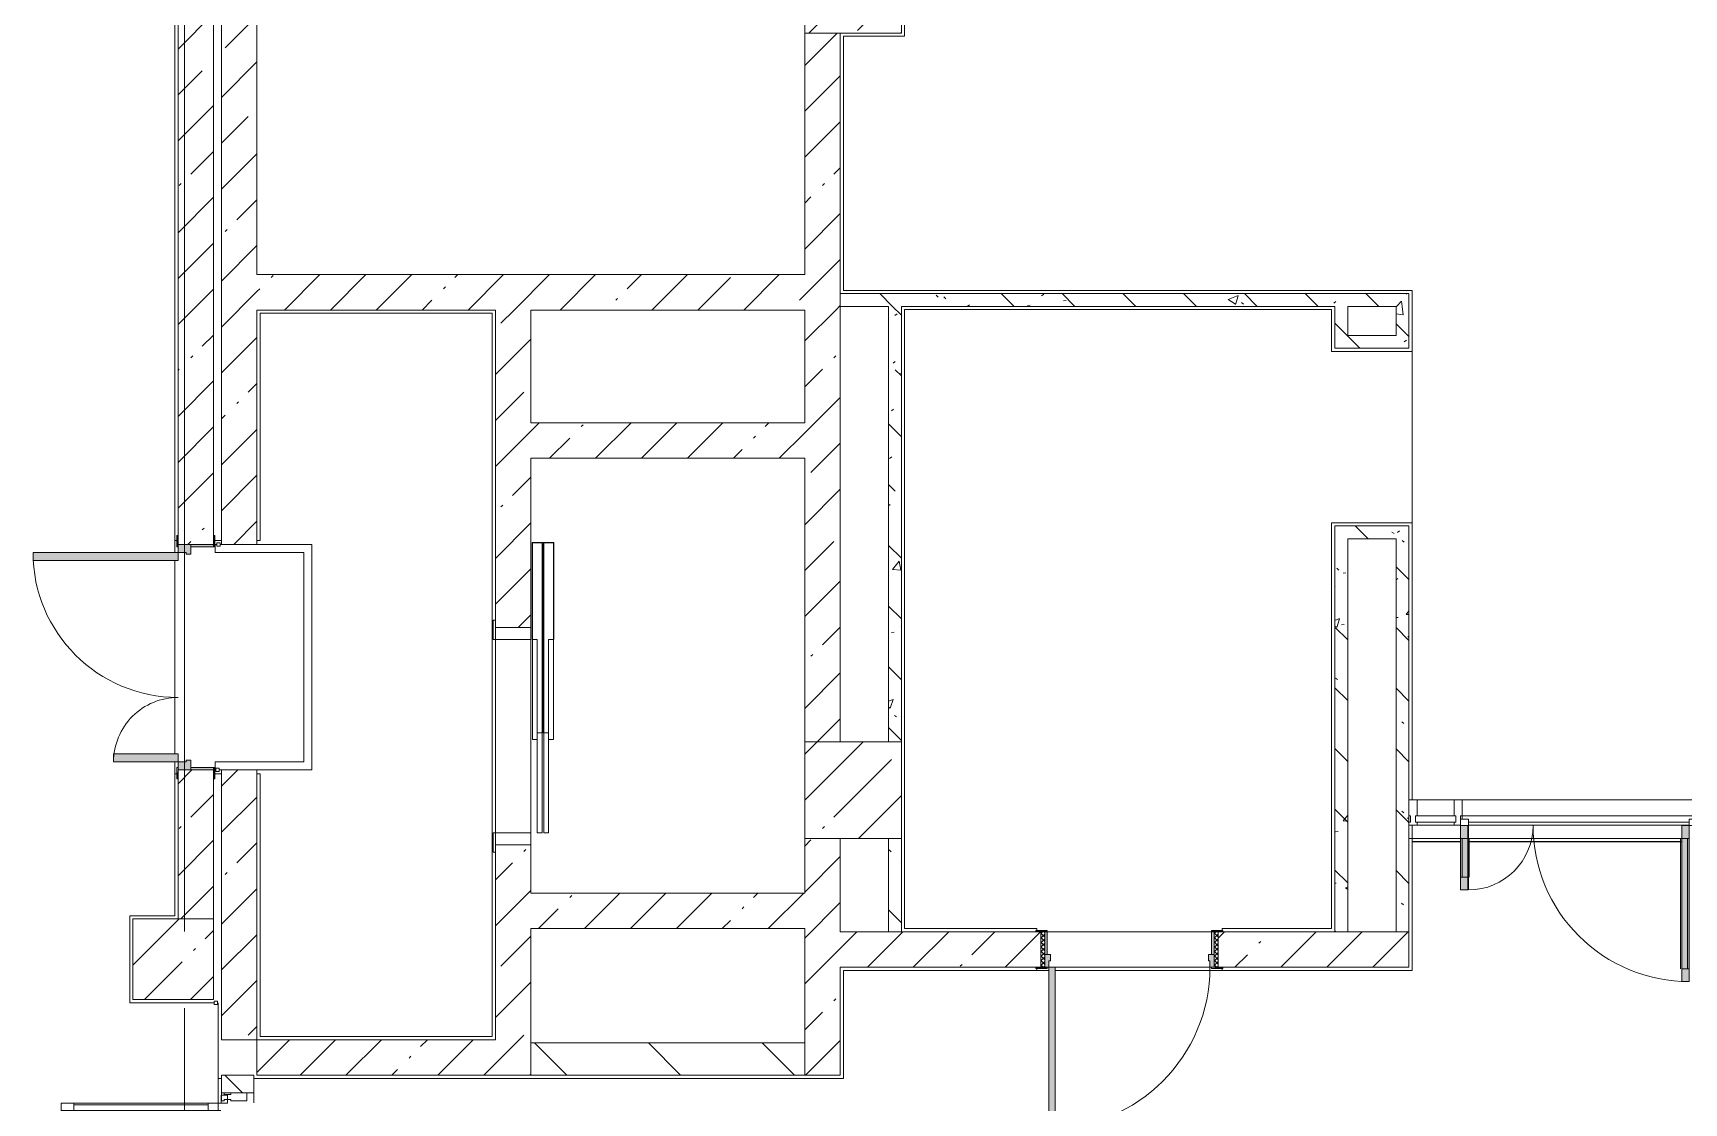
# Model space of a CAD drawing. Header units: millimetres. Extents: x 1322 to 199238, y -8553 to 29000.
# Drawn here: x 109598 to 119845, y 10057 to 16700 of the extents above; entities that cross this region are included whole.
import ezdxf

# ---------------------------------------------------------------- set-up
doc = ezdxf.new("R2010")
doc.units = ezdxf.units.MM
doc.linetypes.add('Осевая', pattern=[3175, 635, -476.25, 1587.5, -476.25])
for name, color, linetype, lineweight, true_color in [('A-DETL-GENF-3', 7, 'Continuous', 5, 0xaaaaaa), ('A-DETL-GENF-4', 7, 'Continuous', 5, 0xe2e2e2), ('A-DOOR-5', 7, 'Continuous', 5, 0xe2e2e2), ('A-DOOR-6', 7, 'Continuous', 5, 0xaaaaaa), ('A-DOOR-FRAM-3', 7, 'Continuous', 5, 0xe2e2e2), ('A-DOOR-FRAM-4', 7, 'Continuous', 5, 0xaaaaaa), ('A-FLOR-2', 7, 'Continuous', 5, 0xaaaaaa), ('I-WALL-5', 7, 'Continuous', 5, 0x787878)]:
    doc.layers.add(name, color=color, linetype=linetype, lineweight=lineweight, true_color=true_color)
for name, color, linetype, lineweight in [('A-GLAZ-CURT-2', 7, 'Continuous', 5), ('A-GLAZ-CWMG-2', 7, 'Continuous', 5), ('A-WALL', 7, 'Continuous', 9), ('A-WALL-4', 7, 'Continuous', 5), ('I-WALL-3', 7, 'Continuous', 5), ('S-COLS-1', 7, 'Continuous', 5), ('S-STRS-MBND-1', 7, 'Continuous', 5), ('Оси', 7, 'Continuous', 9), ('Оси-2', 7, 'Осевая', 9)]:
    doc.layers.add(name, color=color, linetype=linetype, lineweight=lineweight)
pattern_1 = [(45, (72227.77, 0), (-285.123, 285.123), []), (45, (72512.9, 0), (-285.123, 285.123), [504.031, -100.806, 16.764, -84.042])]
pattern_2 = [(135, (72227.77, 0), (-377.171, -377.171), [533.4, -88.9, 17.78, -88.9]), (135, (72227.77, 376.94), (-377.171, -377.171), []), (50, (72227.77, 0), (637.6445, -55.7866), [66.675, -733.425]), (355, (72227.8, 0), (-123.349, 668.699), [53.34, -586.74]), (100.451, (72280.9, -4.65), (514.299, 612.908), [56.665, -623.315]), (46.184, (72227.8, 177.8), (948.776, -147.15), [100.012, -1100.137]), (96.636, (72306.8, 165.5), (830.909, 865.997), [84.998, -934.973]), (351.184, (72227.8, 177.8), (830.918, 865.988), [80.01, -880.11]), (21, (72316.67, 133.35), (530.6506, -357.928), [66.675, -733.425]), (326, (72316.7, 133.35), (216.308, 644.6585), [53.34, -586.74]), (71.451, (72360.9, 103.5), (746.9596, 286.724), [56.665, -623.315]), (37.5, (72227.77, 0), (10.8105, 295.9426), [16.764, -562.864, 16.764, -578.866, -588.962]), (37.5, (72227.77, 0), (10.8105, 295.9426), [-1175.258, 16.764, -572.198]), (7.5, (72227.77, 0), (233.8692, 350.6318), [16.764, -322.834, 16.764, -549.529, -224.472]), (7.5, (72227.77, 0), (233.8692, 350.6318), [-905.891, 16.764, -207.708]), (327.5, (72029.52, 0), (474.5678, -20.0513), [16.764, -205.486, 16.764, -676.656, -920.115]), (327.5, (72029.52, 0), (474.5678, -20.0513), [-915.67, 16.764, -903.351]), (317.5, (71940.62, 0), (518.452, 88.9934), [16.764, -272.161, 16.764, -443.738, -653.415]), (317.5, (71940.62, 0), (518.452, 88.9934), [-749.427, 16.764, -636.651])]
pattern_3 = [(135, (72227.77, 0), (-353.5534, -353.5534), [])]

# ---------------------------------------------------------------- blocks, each defined once
blk = doc.blocks.new('BSC_Колонна _Прямоугольная - 600х600-V153-1_10_3_птичка')
at = {"layer": 'S-COLS-1'}
h = blk.add_hatch(dxfattribs=at)
h.set_pattern_fill('FP_86', color=256, style=0, pattern_type=2)
h.set_pattern_definition([(45, (-42460, -17000), (-285.123, 285.123), []), (45, (-42174.88, -17000), (-285.123, 285.123), [504.031, -100.806, 16.764, -84.042])])
h.paths.add_polyline_path([(-60, -300), (300, -300), (300, 300), (-300, 300), (-300, -300)])
for p, q in [((300, 300), (-300, 300)), ((-300, 300), (-300, -300)), ((300, -300), (300, 300)), ((-300, -300), (300, -300))]:
    blk.add_line(p, q, dxfattribs=at)
blk = doc.blocks.new('110_Дверь_СКБ_1Ст_Внутренняя1 - Д-11 1100x2100h_кладовые _все__ коридор _между помещениями блока столовой__ моечные _все_-32089417-1_10_3_птичка')
at = {"layer": 'A-DOOR-5'}
h = blk.add_hatch(color=256, dxfattribs=at)
h.paths.add_polyline_path([(522.5, 110), (512.5, 110), (512.5, 70), (502.5, 70), (502.5, 30), (537.5, 30), (537.5, 110)])
h.paths.add_polyline_path([(-497.5, 110), (-512.5, 110), (-512.5, 30), (-477.5, 30), (-477.5, 70), (-487.5, 70), (-487.5, 110)])
at = {"layer": 'A-DOOR-6'}
h = blk.add_hatch(dxfattribs=at)
h.set_pattern_fill('FP_103', color=256, style=0, pattern_type=2)
h.set_pattern_definition([(135, (1751.41, 174.685), (-14.14214, -14.14214), []), (225, (1751.41, 174.685), (14.14214, -14.14214), [])])
h.paths.add_polyline_path([(537.5, 110), (537.5, -110), (562.5, -110), (562.5, 110)])
at = {"layer": 'A-DOOR-FRAM-3'}
for points in [[(512.5, 1110), (472.5, 1110), (472.5, 110), (512.5, 110), (512.5, 1030.8)], [(-537.5, 118), (-567.5, 118), (-562.5, 110), (-497.5, 115.3), (-497.5, 118), (-517.5, 118)], [(562.5, 118), (522.5, 118), (522.5, 110), (592.5, 110), (587.5, 118)], [(-512.5, 30), (-512.5, -110), (-497.5, -110), (-497.5, 30)], [(522.5, 30), (522.5, -110), (537.5, -110), (537.5, 30)], [(-567.5, -110), (-562.5, -118), (-497.5, -118), (-497.5, -110), (-562.5, -110)], [(537.5, -110), (522.5, -115.3), (522.5, -118), (592.5, -118), (587.5, -110), (562.5, -110)]]:
    blk.add_hatch(color=256, dxfattribs=at).paths.add_polyline_path(points)
at = {"layer": 'A-DOOR-FRAM-4'}
h = blk.add_hatch(dxfattribs=at)
h.set_pattern_fill('FP_104', color=256, style=0, pattern_type=2)
h.set_pattern_definition([(45, (-371.384, 174.685), (-14.1421, 14.1421), []), (135, (-371.384, 174.685), (-14.1421, -14.1421), [])])
h.paths.add_polyline_path([(-512.5, 110), (-537.5, 110), (-537.5, -110), (-512.5, -110), (-512.5, 16)])
at = {"layer": 'A-DOOR-6'}
for p, q in [((512.5, 1110), (472.5, 1110)), ((472.5, 1110), (472.5, 110)), ((512.5, 110), (512.5, 1110)), ((472.5, 110), (512.5, 110))]:
    blk.add_line(p, q, dxfattribs=at)
blk.add_arc((512.5, 110), 1000, 90, 180, dxfattribs=at)
at = {"layer": 'A-DOOR-FRAM-4'}
for p, q in [((-497.5, 118), (-567.5, 118)), ((-567.5, 118), (-567.5, 110)), ((-567.5, 110), (-497.5, 110)), ((-512.5, 110), (-537.5, 110)), ((-537.5, 110), (-537.5, -110)), ((-487.5, 110), (-512.5, 110)), ((-512.5, 110), (-512.5, 30)), ((-512.5, -110), (-512.5, 110)), ((-497.5, 110), (-512.5, 110)), ((-512.5, 110), (-512.5, 109)), ((-512.5, 109), (-497.5, 109)), ((-497.5, 110), (-497.5, 118)), ((-497.5, 109), (-497.5, 110)), ((-487.5, 70), (-487.5, 110)), ((512.5, 110), (512.5, 70)), ((537.5, 110), (512.5, 110)), ((592.5, 118), (522.5, 118)), ((522.5, 118), (522.5, 110)), ((537.5, 110), (522.5, 110)), ((522.5, 110), (522.5, 109)), ((522.5, 110), (592.5, 110)), ((522.5, 109), (537.5, 109)), ((537.5, 30), (537.5, 110)), ((562.5, 110), (537.5, 110)), ((537.5, 110), (537.5, -110)), ((537.5, 109), (537.5, 110)), ((562.5, -110), (562.5, 110)), ((592.5, 110), (592.5, 118)), ((-512.5, 30), (-477.5, 30)), ((-497.5, 30), (-512.5, 30)), ((-512.5, 30), (-512.5, -110)), ((-497.5, -110), (-497.5, 30)), ((-477.5, 70), (-487.5, 70)), ((-477.5, 30), (-477.5, 70)), ((512.5, 70), (502.5, 70)), ((502.5, 70), (502.5, 30)), ((502.5, 30), (537.5, 30)), ((537.5, 30), (522.5, 30)), ((522.5, 30), (522.5, -110)), ((537.5, -110), (537.5, 30)), ((-497.5, -110), (-567.5, -110)), ((-567.5, -110), (-567.5, -118)), ((-567.5, -118), (-497.5, -118)), ((-537.5, -110), (-512.5, -110)), ((-512.5, -110), (-497.5, -110)), ((-497.5, -118), (-497.5, -110)), ((522.5, -110), (537.5, -110)), ((592.5, -110), (522.5, -110)), ((522.5, -110), (522.5, -118)), ((522.5, -118), (592.5, -118)), ((537.5, -110), (562.5, -110)), ((592.5, -118), (592.5, -110))]:
    blk.add_line(p, q, dxfattribs=at)
blk = doc.blocks.new('Дверь_Витражная_остекление_ - ДВН_ДАО_Главный вход_1800 в свету 5-32258809-1_10_3_птичка')
at = {"layer": 'A-DETL-GENF-3'}
for p, q in [((-993, -1013), (-993, -21)), ((-993, -21), (-993, -1013)), ((-993, -100), (-948, -100)), ((-983, -933), (-983, -100)), ((-948, -1013), (-948, -21)), ((-948, -1013), (-948, -21)), ((-939, -933), (-939, -100)), ((989, -933), (989, -100)), ((998, -1013), (998, -20)), ((998, -20), (998, -1013)), ((1043, -100), (998, -100)), ((1033, -933), (1033, -100)), ((1043, -1013), (1043, -20)), ((1043, -1013), (1043, -20)), ((-993, -933), (-948, -933)), ((-993, -1013), (-948, -1013)), ((-993, -1013), (-948, -1013)), ((1043, -933), (998, -933)), ((1043, -1013), (998, -1013)), ((998, -1013), (1043, -1013))]:
    blk.add_line(p, q, dxfattribs=at)
at = {"layer": 'A-DOOR-6'}
for p, q in [((-1043, 20), (-993, 20)), ((-1043, -20), (-1043, 20)), ((-993, 20), (-993, -20)), ((993, 20), (1043, 20)), ((993, -20), (993, 20)), ((1043, 20), (1043, -20)), ((-993, -20), (-1043, -20)), ((-993, -1013), (-993, -21)), ((1043, -20), (993, -20)), ((993, -1013), (993, -21))]:
    blk.add_line(p, q, dxfattribs=at)
for centre, start, end in [((-993, -20), 270, 0), ((993, -20), 180, 270)]:
    blk.add_arc(centre, 993, start, end, dxfattribs=at)
blk = doc.blocks.new('110_Дверь_СКБ_2Ст - Д-2 1450x2100h_Лестничная клетка EIS60-31891763-1_10_3_птичка')
at = {"layer": 'A-DOOR-5'}
for points in [[(612.5, 1010), (612.5, 110), (662.5, 110), (662.5, 1010)], [(-637.5, 110), (-587.5, 110), (-587.5, 510), (-637.5, 510), (-637.5, 130)], [(697.5, -110), (712.5, -110), (712.5, 30), (697.5, 30)]]:
    blk.add_hatch(color=256, dxfattribs=at).paths.add_polyline_path(points)
h = blk.add_hatch(color=256, dxfattribs=at)
h.paths.add_polyline_path([(-687.5, 110), (-687.5, 30), (-627.5, 30), (-627.5, 60), (-637.5, 60), (-637.5, 110), (-657.8, 110)])
h.paths.add_polyline_path([(652.5, 30), (712.5, 30), (712.5, 110), (662.5, 110), (662.5, 60), (652.5, 60), (652.5, 50)])
at = {"layer": 'A-DOOR-FRAM-3'}
for points in [[(-742.5, 118), (-742.5, 110), (-672.5, 115.4), (-672.5, 118), (-712.5, 118)], [(697.5, 110), (767.5, 110), (767.5, 118), (697.5, 118)], [(-687.5, -110), (-672.5, -110), (-672.5, 30), (-687.5, 30)], [(-742.5, -118), (-672.5, -118), (-672.5, -110), (-742.5, -110)], [(697.5, -110), (697.5, -118), (767.5, -118), (767.5, -110), (712.5, -110)]]:
    blk.add_hatch(color=256, dxfattribs=at).paths.add_polyline_path(points)
at = {"layer": 'A-DOOR-6'}
for p, q in [((662.5, 1010), (612.5, 1010)), ((612.5, 1010), (612.5, 110)), ((662.5, 110), (662.5, 1010)), ((-637.5, 510), (-637.5, 110)), ((-587.5, 510), (-637.5, 510)), ((-587.5, 110), (-587.5, 510)), ((-637.5, 110), (-587.5, 110)), ((612.5, 110), (662.5, 110))]:
    blk.add_line(p, q, dxfattribs=at)
for centre, radius, start, end in [((662.5, 110), 900, 90, 180), ((-637.5, 110), 400, 360, 90)]:
    blk.add_arc(centre, radius, start, end, dxfattribs=at)
at = {"layer": 'A-DOOR-FRAM-4'}
for p, q in [((-672.5, 118), (-742.5, 118)), ((-742.5, 118), (-742.5, 110)), ((-742.5, 110), (-672.5, 110)), ((-637.5, 110), (-687.5, 110)), ((-687.5, 110), (-687.5, 30)), ((-672.5, 110), (-672.5, 118)), ((-637.5, 60), (-637.5, 110)), ((662.5, 110), (662.5, 60)), ((712.5, 110), (662.5, 110)), ((767.5, 118), (697.5, 118)), ((697.5, 118), (697.5, 110)), ((697.5, 110), (767.5, 110)), ((712.5, 30), (712.5, 110)), ((767.5, 110), (767.5, 118)), ((-687.5, 30), (-627.5, 30)), ((-672.5, 30), (-687.5, 30)), ((-687.5, 30), (-687.5, -110)), ((-672.5, -110), (-672.5, 30)), ((-627.5, 60), (-637.5, 60)), ((-627.5, 30), (-627.5, 60)), ((662.5, 60), (652.5, 60)), ((652.5, 60), (652.5, 30)), ((652.5, 30), (712.5, 30)), ((712.5, 30), (697.5, 30)), ((697.5, 30), (697.5, -110)), ((712.5, -110), (712.5, 30)), ((-672.5, -110), (-742.5, -110)), ((-742.5, -110), (-742.5, -118)), ((-742.5, -118), (-672.5, -118)), ((-687.5, -110), (-672.5, -110)), ((-672.5, -118), (-672.5, -110)), ((697.5, -110), (712.5, -110)), ((767.5, -110), (697.5, -110)), ((697.5, -110), (697.5, -118)), ((697.5, -118), (767.5, -118)), ((767.5, -118), (767.5, -110))]:
    blk.add_line(p, q, dxfattribs=at)
blk = doc.blocks.new('BSC_Колонна _Прямоугольная - 500х500-V254-1_10_3_птичка')
at = {"layer": 'S-COLS-1'}
h = blk.add_hatch(dxfattribs=at)
h.set_pattern_fill('FP_167', color=256, style=0, pattern_type=2)
h.set_pattern_definition([(45, (-38240, -10950), (-285.123, 285.123), []), (45, (-37954.88, -10950), (-285.123, 285.123), [504.031, -100.806, 16.764, -84.042])])
h.paths.add_polyline_path([(250, -250), (250, 250), (-250, 250), (-250, -250)])
for p, q in [((250, 250), (-250, 250)), ((-250, 250), (-250, -250)), ((250, -250), (250, 250)), ((-250, -250), (250, -250))]:
    blk.add_line(p, q, dxfattribs=at)
blk = doc.blocks.new('DOR_Дверь лифта - 1350х2050h-V260-1_10_3_птичка')
at = {"layer": 'A-DOOR-6'}
for p, q in [((-600, 125), (-720, 125)), ((-720, 125), (-720, 110)), ((-720, 110), (-600, 110)), ((-675, 110), (-675, -110)), ((-600, 110), (-675, 110)), ((-600, 110), (-600, 125)), ((600, 110), (-600, 110)), ((-600, 110), (-600, -110)), ((720, 125), (600, 125)), ((600, 125), (600, 110)), ((600, -110), (600, 110)), ((675, 110), (600, 110)), ((600, 110), (720, 110)), ((675, -110), (675, 110)), ((720, 110), (720, 125)), ((-675, -110), (-600, -110)), ((-600, -110), (600, -110)), ((-600, -150), (-600, -180)), ((20, -150), (-600, -150)), ((-600, -180), (20, -180)), ((-600, -190), (-600, -220)), ((20, -190), (-600, -190)), ((-20, -120), (-20, -150)), ((600, -120), (-20, -120)), ((-20, -150), (600, -150)), ((20, -180), (20, -150)), ((20, -220), (20, -190)), ((600, -110), (675, -110)), ((600, -150), (600, -120)), ((-600, -220), (20, -220)), ((-20, -220), (-20, -250)), ((600, -220), (-20, -220)), ((-20, -250), (600, -250)), ((600, -250), (600, -220))]:
    blk.add_line(p, q, dxfattribs=at)
at = {"layer": 'A-DOOR-FRAM-4'}
for p, q in [((1200, -180), (20, -180)), ((20, -180), (20, -183)), ((20, -183), (1203, -183)), ((1203, -187), (20, -187)), ((20, -187), (20, -190)), ((20, -190), (1200, -190)), ((600, -117), (600, -120)), ((1203, -117), (600, -117)), ((600, -120), (1200, -120)), ((1200, -120), (1200, -180)), ((1200, -190), (1200, -250)), ((1203, -183), (1203, -117)), ((1203, -253), (1203, -187)), ((600, -250), (600, -253)), ((1200, -250), (600, -250)), ((600, -253), (1203, -253))]:
    blk.add_line(p, q, dxfattribs=at)
blk = doc.blocks.new('Прямоугольный импост - Импост структурный с накладкой - 160мм Темный-32469899-1_10_3_птичка')
at = {"layer": 'A-GLAZ-CWMG-2'}
for p, q in [((0, 17), (-50, 17)), ((-50, 17), (-50, 0)), ((-50, 0), (-40, 0)), ((-40, 0), (-40, -40)), ((-10, -40), (-10, 0)), ((-10, 0), (0, 0)), ((0, 0), (0, 17)), ((-40, -40), (-50, -40)), ((-50, -40), (-50, -140)), ((0, -40), (-10, -40)), ((0, -140), (0, -40)), ((-50, -140), (0, -140))]:
    blk.add_line(p, q, dxfattribs=at)
blk = doc.blocks.new('Прямоугольный импост - Импост структурный с накладкой - 160мм Темный-32467808-1_10_3_птичка')
at = {"layer": 'A-GLAZ-CWMG-2'}
for p, q in [((-50, 40), (-50, 140)), ((-50, 140), (0, 140)), ((0, 140), (0, 40)), ((-40, 40), (-50, 40)), ((-50, -17), (-50, 0)), ((-50, 0), (-40, 0)), ((-40, 0), (-40, 40)), ((-10, 40), (-10, 0)), ((0, 40), (-10, 40)), ((-10, 0), (0, 0)), ((0, 0), (0, -17)), ((0, -17), (-50, -17))]:
    blk.add_line(p, q, dxfattribs=at)
blk = doc.blocks.new('Системная панель - Стекло - 40мм-32785804-1_10_3_птичка')
at = {"layer": 'A-GLAZ-CURT-2'}
for p, q in [((125, 0), (-125, 0)), ((-125, 0), (-125, -40)), ((125, -40), (125, 0)), ((-125, -40), (125, -40))]:
    blk.add_line(p, q, dxfattribs=at)
blk = doc.blocks.new('Дверь_Витражная_остекление_ - В-9-32786634-1_10_3_птичка')
at = {"layer": 'A-DETL-GENF-4'}
for points in [[(-639.5, 989), (-684.5, 989), (-684.5, 20), (-639.5, 20), (-639.5, 920)], [(734.5, 420), (689.5, 420), (692.2, 20), (734.5, 20), (734.5, 231.1)]]:
    blk.add_hatch(color=256, dxfattribs=at).paths.add_polyline_path(points)
at = {"layer": 'A-DETL-GENF-3'}
for p, q in [((-684.5, 989), (-639.5, 989)), ((-684.5, 989), (-684.5, 20)), ((-639.5, 989), (-684.5, 989)), ((-684.5, 989), (-684.5, 20)), ((-639.5, 989), (-639.5, 20)), ((-639.5, 20), (-639.5, 989)), ((-684.5, 909), (-639.5, 909)), ((-674.5, 909), (-674.5, 100)), ((-630.5, 909), (-630.5, 100)), ((734.5, 420), (689.5, 420)), ((689.5, 420), (689.5, 20)), ((734.5, 420), (689.5, 420)), ((689.5, 420), (689.5, 20)), ((734.5, 420), (734.5, 20)), ((734.5, 20), (734.5, 420)), ((680.5, 340), (680.5, 100)), ((734.5, 340), (689.5, 340)), ((724.5, 340), (724.5, 100)), ((-684.5, 100), (-639.5, 100)), ((-639.5, 20), (-684.5, 20)), ((-684.5, 20), (-639.5, 20)), ((734.5, 100), (689.5, 100))]:
    blk.add_line(p, q, dxfattribs=at)
at = {"layer": 'A-DOOR-6'}
for p, q in [((-684.5, 989), (-684.5, 20)), ((684.5, 420), (684.5, 20)), ((-684.5, 20), (-734.5, 20)), ((-734.5, 20), (-734.5, -20)), ((-684.5, -20), (-684.5, 20)), ((734.5, 20), (684.5, 20)), ((684.5, 20), (684.5, -20)), ((734.5, -20), (734.5, 20)), ((-734.5, -20), (-684.5, -20)), ((684.5, -20), (734.5, -20))]:
    blk.add_line(p, q, dxfattribs=at)
for centre, radius, start, end in [((-684.5, 20), 969, 360, 90), ((684.5, 20), 400, 90, 180)]:
    blk.add_arc(centre, radius, start, end, dxfattribs=at)
blk = doc.blocks.new('Прямоугольный импост - Импост структурный с накладкой - 160мм Темный-32786259-1_10_3_птичка')
at = {"layer": 'A-GLAZ-CWMG-2'}
for p, q in [((46240, 11940), (47689, 11940)), ((46240, 11820), (46240, 11840)), ((46240, 11840), (47689, 11840)), ((46280, 11800), (47649, 11800)), ((47689, 11840), (47689, 11820)), ((46280, 11783), (47649, 11783))]:
    blk.add_line(p, q, dxfattribs=at)
blk = doc.blocks.new('Прямоугольный импост - Импост структурный с накладкой - 160мм Темный-32785802-1_10_3_птичка')
at = {"layer": 'A-GLAZ-CWMG-2'}
for p, q in [((45960, 11940), (46190, 11940)), ((45960, 11783), (46190, 11783))]:
    blk.add_line(p, q, dxfattribs=at)
blk = doc.blocks.new('Прямоугольный импост - Импост структурный с накладкой - 160мм Темный-V277-1_10_3_птичка')
at = {"layer": 'A-GLAZ-CWMG-2'}
for p, q in [((-25, 40), (-25, 140)), ((-25, 140), (25, 140)), ((25, 140), (25, 40)), ((-15, 40), (-25, 40)), ((-15, 20), (-15, 40)), ((15, 40), (15, 0)), ((25, 40), (15, 40)), ((15, 0), (25, 0)), ((25, 0), (25, -17)), ((25, -17), (-15, -17))]:
    blk.add_line(p, q, dxfattribs=at)

msp = doc.modelspace()

# ---------------------------------------------------------------- hatches: boundary and pattern name
at = {"layer": 'I-WALL-3'}
h = msp.add_hatch(dxfattribs=at)
h.set_pattern_fill('FP_36', color=256, style=0, pattern_type=2)
h.set_pattern_definition(pattern_1)
h.paths.add_polyline_path([(110717.8, 15200), (110717.8, 21575.3), (110497.8, 21575.3), (110497.8, 15200)])
h.paths.add_polyline_path([(110497.8, 22975.3), (110717.8, 22975.3), (110717.8, 23400), (110497.8, 23400), (110497.8, 23004)])
h = msp.add_hatch(dxfattribs=at)
h.set_pattern_fill('FP_36', color=256, style=0, pattern_type=2)
h.set_pattern_definition(pattern_1)
h.paths.add_polyline_path([(110987.8, 10450), (110985.7, 12125), (110767.8, 12125), (110767.8, 10450)])
h.paths.add_polyline_path([(110767.8, 13525), (110987.8, 13525), (110987.8, 21575.3), (110767.8, 21575.3), (110767.8, 15593.2)])
h.paths.add_polyline_path([(110987.8, 22975.3), (110987.8, 23420.3), (110767.8, 23420.3), (110767.8, 22975.3), (110937.8, 22975.3)])
h = msp.add_hatch(dxfattribs=at)
h.set_pattern_fill('FP_36', color=256, style=0, pattern_type=2)
h.set_pattern_definition(pattern_1)
h.paths.add_polyline_path([(114387.8, 15200), (114607.8, 15200), (114607.8, 16700), (114387.8, 16700), (114387.8, 15593.2)])
h = msp.add_hatch(dxfattribs=at)
h.set_pattern_fill('FP_36', color=256, style=0, pattern_type=2)
h.set_pattern_definition(pattern_1)
h.paths.add_polyline_path([(110663.9, 11200), (110717.8, 11200), (110717.8, 12125), (110497.8, 12125), (110497.8, 11200)])
h.paths.add_polyline_path([(110717.8, 13525), (110717.8, 15200), (110497.8, 15200), (110497.8, 13525), (110577.8, 13525)])
h = msp.add_hatch(dxfattribs=at)
h.set_pattern_fill('FP_36', color=256, style=0, pattern_type=2)
h.set_pattern_definition(pattern_1)
h.paths.add_polyline_path([(110987.8, 14980), (114607.8, 14980), (114607.8, 15200), (110987.8, 15200)])
h = msp.add_hatch(dxfattribs=at)
h.set_pattern_fill('FP_36', color=256, style=0, pattern_type=2)
h.set_pattern_definition(pattern_1)
h.paths.add_polyline_path([(112687.8, 14280), (112687.8, 14980), (112467.8, 14979.6), (112467.8, 14280)])
h = msp.add_hatch(dxfattribs=at)
h.set_pattern_fill('FP_36', color=256, style=0, pattern_type=2)
h.set_pattern_definition(pattern_1)
h.paths.add_polyline_path([(114387.8, 12300), (114607.8, 12300), (114607.8, 14980), (114387.8, 14980), (114387.8, 13293.6)])
h = msp.add_hatch(dxfattribs=at)
h.set_pattern_fill('FP_36', color=256, style=0, pattern_type=2)
h.set_pattern_definition(pattern_1)
h.paths.add_polyline_path([(112467.8, 10230), (112687.8, 10230), (112687.8, 11660), (112467.8, 11660), (112467.8, 10430)])
h.paths.add_polyline_path([(112467.8, 13010), (112687.8, 13010), (112687.8, 14280), (112467.8, 14280), (112467.8, 13293.6)])
h = msp.add_hatch(dxfattribs=at)
h.set_pattern_fill('FP_36', color=256, style=0, pattern_type=2)
h.set_pattern_definition(pattern_1)
h.paths.add_polyline_path([(113850.4, 14060), (114387.8, 14060), (114387.8, 14280), (112687.8, 14280), (112687.8, 14060), (113139.3, 14060)])
h = msp.add_hatch(dxfattribs=at)
h.set_pattern_fill('FP_36', color=256, style=0, pattern_type=2)
h.set_pattern_definition(pattern_1)
h.paths.add_polyline_path([(114387.8, 10230), (114607.8, 10230), (114607.8, 11700), (114387.8, 11700), (114387.8, 10430)])
h = msp.add_hatch(dxfattribs=at)
h.set_pattern_fill('FP_36', color=256, style=0, pattern_type=2)
h.set_pattern_definition(pattern_1)
h.paths.add_polyline_path([(114387.8, 11140), (114387.8, 11360), (112687.8, 11360), (112687.8, 11140), (113850.4, 11140)])
h = msp.add_hatch(dxfattribs=at)
h.set_pattern_fill('FP_36', color=256, style=0, pattern_type=2)
h.set_pattern_definition(pattern_1)
h.paths.add_polyline_path([(114607.8, 10900), (115852.8, 10900), (115852.8, 11120), (114607.8, 11120), (114607.8, 10994)])
h.paths.add_polyline_path([(117570.2, 10900), (118137.8, 10900), (118137.8, 11120), (116952.8, 11120), (116952.8, 10900), (116982.8, 10900)])
h = msp.add_hatch(dxfattribs=at)
h.set_pattern_fill('FP_36', color=256, style=0, pattern_type=2)
h.set_pattern_definition(pattern_1)
h.paths.add_polyline_path([(110987.8, 10230), (112467.8, 10230), (112467.8, 10450), (110987.8, 10450)])
h = msp.add_hatch(dxfattribs=at)
h.set_pattern_fill('FP_66', color=256, style=0, pattern_type=2)
h.set_pattern_definition(pattern_3)
h.paths.add_polyline_path([(114387.8, 10230), (114387.8, 10430), (112687.8, 10430), (112687.8, 10230), (113850.4, 10230)])
h = msp.add_hatch(dxfattribs=at)
h.set_pattern_fill('FP_66', color=256, style=0, pattern_type=2)
h.set_pattern_definition(pattern_3)
h.paths.add_polyline_path([(110967.8, 7900), (110967.8, 7990), (110767.8, 7990), (110767.8, 7900)])
h.paths.add_polyline_path([(110767.8, 10120), (110967.8, 10120), (110967.8, 10230), (110767.8, 10230), (110767.8, 10210)])
at = {"layer": 'I-WALL-5'}
h = msp.add_hatch(dxfattribs=at)
h.set_pattern_fill('FP_65', color=256, style=0, pattern_type=2)
h.set_pattern_definition(pattern_2)
h.paths.add_polyline_path([(117677.8, 15002.5), (118137.8, 15002.5), (118132.3, 15082.5), (114607.8, 15082.5), (114607.8, 15002.5), (117657.8, 15002.5)])
h = msp.add_hatch(dxfattribs=at)
h.set_pattern_fill('FP_65', color=256, style=0, pattern_type=2)
h.set_pattern_definition(pattern_2)
h.paths.add_polyline_path([(114987.8, 11120), (114987.8, 11700), (114907.8, 11700), (114907.8, 11120)])
h.paths.add_polyline_path([(114987.8, 12300), (114987.8, 15002.5), (114907.8, 15002.5), (114907.8, 12300)])
h = msp.add_hatch(dxfattribs=at)
h.set_pattern_fill('FP_65', color=256, style=0, pattern_type=2)
h.set_pattern_definition(pattern_2)
h.paths.add_polyline_path([(117741.7, 14742.5), (117757.8, 14742.5), (117757.8, 15002.5), (117677.8, 15002.5), (117677.8, 14742.5), (117722.3, 14742.5)])
h = msp.add_hatch(dxfattribs=at)
h.set_pattern_fill('FP_65', color=256, style=0, pattern_type=2)
h.set_pattern_definition(pattern_2)
h.paths.add_polyline_path([(118137.8, 14822.5), (118137.8, 15002.5), (118057.8, 15002.5), (118057.8, 14822.5)])
h = msp.add_hatch(dxfattribs=at)
h.set_pattern_fill('FP_65', color=256, style=0, pattern_type=2)
h.set_pattern_definition(pattern_2)
h.paths.add_polyline_path([(118137.8, 14742.5), (118137.8, 14822.5), (117757.8, 14818.9), (117757.9, 14742.5)])
h = msp.add_hatch(dxfattribs=at)
h.set_pattern_fill('FP_65', color=256, style=0, pattern_type=2)
h.set_pattern_definition(pattern_2)
h.paths.add_polyline_path([(117677.8, 13560), (118057.8, 13560), (118057.8, 13640), (117677.8, 13640)])
h = msp.add_hatch(dxfattribs=at)
h.set_pattern_fill('FP_65', color=256, style=0, pattern_type=2)
h.set_pattern_definition(pattern_2)
h.paths.add_polyline_path([(118137.8, 11120), (118137.8, 13640), (118057.8, 13640), (118057.8, 11120)])
h = msp.add_hatch(dxfattribs=at)
h.set_pattern_fill('FP_65', color=256, style=0, pattern_type=2)
h.set_pattern_definition(pattern_2)
h.paths.add_polyline_path([(117757.8, 11120), (117757.8, 13560), (117677.8, 13560), (117677.8, 11120)])
at = {"layer": 'S-COLS-1'}
h = msp.add_hatch(dxfattribs=at)
h.set_pattern_fill('FP_36', color=256, style=0, pattern_type=2)
h.set_pattern_definition(pattern_1)
h.paths.add_polyline_path([(114987.8, 11700), (114987.8, 12300), (114387.8, 12300), (114387.8, 11700), (114907.8, 11700)])

# ---------------------------------------------------------------- linework, layer by layer
at = {"layer": 'A-FLOR-2'}
for p, q in [((110477.8, 13475), (110477.8, 21550.3)), ((115007.8, 17900), (115007.8, 16680)), ((115007.8, 16680), (114627.8, 16680)), ((114627.8, 16680), (114627.8, 15102.5)), ((114627.8, 15102.5), (118157.8, 15102.5)), ((118157.8, 15102.5), (118157.8, 11940)), ((115007.8, 14982.5), (115007.8, 11140)), ((117657.8, 14982.5), (115007.8, 14982.5)), ((117657.8, 14723.6), (117657.8, 14982.5)), ((112447.8, 14960), (111007.8, 14960)), ((111007.8, 14960), (111007.8, 13550)), ((112447.8, 10470), (112447.8, 14960)), ((118157.8, 14723.6), (117657.8, 14723.6)), ((117657.8, 11140), (117657.8, 13660)), ((117657.8, 13660), (118157.8, 13660)), ((110489.8, 13550), (110477.8, 13550)), ((110767.8, 13550), (110725.8, 13550)), ((111007.8, 13550), (110987.8, 13550)), ((110477.8, 13425), (110477.8, 12225)), ((110738.3, 13525), (110727.8, 13525)), ((110727.8, 13525), (110727.8, 13475)), ((110727.8, 13475), (111277.8, 13475)), ((110767.8, 13525), (110758.3, 13525)), ((111327.8, 13525), (110987.8, 13525)), ((111277.8, 13475), (111277.8, 12175)), ((111327.8, 12125), (111327.8, 13525)), ((110477.8, 11220), (110477.8, 12175)), ((110477.8, 12100), (110489.8, 12100)), ((110725.8, 12100), (110767.8, 12100)), ((111277.8, 12175), (110727.8, 12175)), ((110727.8, 12175), (110727.8, 12125)), ((110753.3, 12125), (110767.8, 12125)), ((110987.8, 12125), (111327.8, 12125)), ((110987.8, 12100), (111007.8, 12100)), ((111007.8, 12100), (111007.8, 10470)), ((118157.8, 11783), (118157.8, 11679)), ((118457.8, 11680), (118157.8, 11680)), ((118157.8, 11680), (118157.8, 10880)), ((118157.8, 11679), (118457.8, 11679)), ((119831.8, 11680), (118502.8, 11680)), ((118502.8, 11679), (119831.8, 11679)), ((110197.8, 10680), (110197.8, 11220)), ((110197.8, 11220), (110477.8, 11220)), ((115007.8, 11140), (115827.8, 11140)), ((115827.8, 11140), (115827.8, 11128)), ((116977.8, 11128), (116977.8, 11140)), ((116977.8, 11140), (117657.8, 11140)), ((115902.8, 10880), (114627.8, 10880)), ((114627.8, 10880), (114627.8, 10210)), ((115827.8, 10892), (115827.8, 10880)), ((115827.8, 10880), (115902.8, 10880)), ((115942.8, 10880), (116977.8, 10880)), ((118157.8, 10880), (115942.8, 10880)), ((116977.8, 10880), (116977.8, 10892)), ((110722.3, 10680), (110197.8, 10680)), ((110747.8, 7920), (110747.8, 10680)), ((111007.8, 10470), (112447.8, 10470)), ((110767.8, 10210), (110747.8, 10210)), ((114627.8, 10210), (110967.8, 10210))]:
    msp.add_line(p, q, dxfattribs=at)
at = {"layer": 'A-WALL'}
for p, q in [((114907.8, 11120), (114987.8, 11120)), ((117677.8, 11120), (117757.8, 11120)), ((118057.8, 11120), (118137.8, 11120)), ((112687.8, 10430), (112687.8, 10230)), ((114387.8, 10230), (114387.8, 10430))]:
    msp.add_line(p, q, dxfattribs=at)
at = {"layer": 'A-WALL-4'}
for p, q in [((110738.3, 13534), (110738.3, 13514)), ((110758.3, 13534), (110738.3, 13534)), ((110758.3, 13514), (110758.3, 13534)), ((110738.3, 13514), (110758.3, 13514)), ((110753.3, 12136), (110733.3, 12136)), ((110733.3, 12136), (110733.3, 12116)), ((110733.3, 12116), (110753.3, 12116)), ((110753.3, 12116), (110753.3, 12136)), ((110722.3, 10689), (110722.3, 10669)), ((110742.3, 10689), (110722.3, 10689)), ((110722.3, 10669), (110742.3, 10669)), ((110742.3, 10669), (110742.3, 10689))]:
    msp.add_line(p, q, dxfattribs=at)
at = {"layer": 'I-WALL-3'}
for p, q in [((110497.8, 21575.3), (110497.8, 13580)), ((110717.8, 13580), (110717.8, 21575.3)), ((110767.8, 21520.3), (110767.8, 13525)), ((110987.8, 15200), (110987.8, 21520.3)), ((114387.8, 16700), (114387.8, 15200)), ((114607.8, 12300), (114607.8, 16700)), ((114387.8, 15200), (110987.8, 15200)), ((118137.8, 15082.5), (114607.8, 15082.5)), ((114607.8, 15082.5), (114607.8, 15002.5)), ((118137.8, 14742.5), (118137.8, 15082.5)), ((110987.8, 13525), (110987.8, 14980)), ((110987.8, 14980), (112467.8, 14980)), ((112467.8, 14980), (112467.8, 13010)), ((112687.8, 14980), (114387.8, 14980)), ((112687.8, 14280), (112687.8, 14980)), ((114387.8, 14980), (114387.8, 14280)), ((114607.8, 15002.5), (114907.8, 15002.5)), ((114907.8, 15002.5), (114907.8, 12300)), ((114987.8, 15002.5), (117677.8, 15002.5)), ((114987.8, 12300), (114987.8, 15002.5)), ((117677.8, 15002.5), (117677.8, 14742.5)), ((117757.8, 15002.5), (118057.8, 15002.5)), ((117757.8, 14822.5), (117757.8, 15002.5)), ((118057.8, 15002.5), (118057.8, 14822.5)), ((118057.8, 14822.5), (117757.8, 14822.5)), ((117677.8, 14742.5), (118137.8, 14742.5)), ((114387.8, 14280), (112687.8, 14280)), ((112687.8, 13010), (112687.8, 14060)), ((112687.8, 14060), (114387.8, 14060)), ((114387.8, 14060), (114387.8, 12300)), ((118137.8, 13640), (117677.8, 13640)), ((117677.8, 13640), (117677.8, 11120)), ((118137.8, 10900), (118137.8, 13640)), ((117757.8, 13560), (118057.8, 13560)), ((117757.8, 11120), (117757.8, 13560)), ((118057.8, 13560), (118057.8, 11120)), ((110767.8, 13525), (110987.8, 13525)), ((112467.8, 13010), (112687.8, 13010)), ((114387.8, 12300), (114607.8, 12300)), ((114907.8, 12300), (114987.8, 12300)), ((110987.8, 12125), (110767.8, 12125)), ((110767.8, 12125), (110767.8, 10450)), ((110987.8, 12125), (110987.8, 10230)), ((110497.8, 12070), (110497.8, 11200)), ((110717.8, 11200), (110717.8, 12070)), ((114387.8, 11700), (114387.8, 11360)), ((114607.8, 11700), (114387.8, 11700)), ((114607.8, 11120), (114607.8, 11700)), ((114907.8, 11700), (114907.8, 11120)), ((114987.8, 11700), (114907.8, 11700)), ((114987.8, 11120), (114987.8, 11700)), ((118457.8, 11700), (118137.8, 11700)), ((119831.8, 11700), (118502.8, 11700)), ((112467.8, 11660), (112467.8, 10450)), ((112687.8, 11660), (112467.8, 11660)), ((112687.8, 11360), (112687.8, 11660)), ((114387.8, 11360), (112687.8, 11360)), ((112687.8, 11140), (114387.8, 11140)), ((112687.8, 10430), (112687.8, 11140)), ((114387.8, 11140), (114387.8, 10430)), ((114907.8, 11120), (114607.8, 11120)), ((115822.8, 11120), (114987.8, 11120)), ((115892.8, 11120), (116912.8, 11120)), ((117677.8, 11120), (116982.8, 11120)), ((118057.8, 11120), (117757.8, 11120)), ((114607.8, 10230), (114607.8, 10900)), ((114607.8, 10900), (115822.8, 10900)), ((116902.8, 10900), (115942.8, 10900)), ((116982.8, 10900), (118137.8, 10900)), ((110767.8, 10450), (110987.8, 10450)), ((112467.8, 10450), (110987.8, 10450)), ((114387.8, 10430), (112687.8, 10430)), ((110967.8, 10230), (110767.8, 10230)), ((110767.8, 10230), (110767.8, 10120)), ((110967.8, 10057.4), (110967.8, 10230)), ((110987.8, 10230), (114607.8, 10230)), ((110767.8, 10120), (110967.8, 10120))]:
    msp.add_line(p, q, dxfattribs=at)
at = {"layer": 'S-COLS-1'}
for p, q in [((114907.8, 12300), (114387.8, 12300)), ((114387.8, 12300), (114387.8, 11700)), ((114987.8, 12300), (114907.8, 12300)), ((114987.8, 11700), (114987.8, 12300)), ((114387.8, 11700), (114907.8, 11700)), ((114907.8, 11700), (114987.8, 11700))]:
    msp.add_line(p, q, dxfattribs=at)
at = {"layer": 'S-STRS-MBND-1'}
for p, q in [((110987.8, 16700), (110987.8, 15200)), ((114387.8, 15200), (114387.8, 16700)), ((110987.8, 15200), (114387.8, 15200))]:
    msp.add_line(p, q, dxfattribs=at)
at = {"layer": 'Оси'}
msp.add_line((110537.8, 11299.7), (110537.8, 23799.7), dxfattribs=at)
at = {"layer": 'Оси-2'}
msp.add_line((110537.8, 7947.2), (110537.8, 11299.7), dxfattribs=at)

# ---------------------------------------------------------------- block references
at = {"layer": 'A-DOOR-6'}
for name, p, rotation in [('110_Дверь_СКБ_2Ст - Д-2 1450x2100h_Лестничная клетка EIS60-31891763-1_10_3_птичка', (110607.8, 12812.5), 89.99999999999991), ('DOR_Дверь лифта - 1350х2050h-V260-1_10_3_птичка', (112577.8, 12335), 90), ('Дверь_Витражная_остекление_ - В-9-32786634-1_10_3_птичка', (119192.3, 11800), 180), ('110_Дверь_СКБ_1Ст_Внутренняя1 - Д-11 1100x2100h_кладовые _все__ коридор _между помещениями блока столовой__ моечные _все_-32089417-1_10_3_птичка', (116415.3, 11010), 180), ('Дверь_Витражная_остекление_ - ДВН_ДАО_Главный вход_1800 в свету 5-32258809-1_10_3_птичка', (110784.8, 9062.5), 269.9999999999999)]:
    msp.add_blockref(name, p, dxfattribs=dict(at, rotation=rotation))
at = {"layer": 'A-GLAZ-CURT-2', "rotation": 180}
msp.add_blockref('Системная панель - Стекло - 40мм-32785804-1_10_3_птичка', (118302.8, 11800), dxfattribs=at)
at = {"layer": 'A-GLAZ-CWMG-2', "extrusion": (0, 0, -1)}
for name, p in [('Прямоугольный импост - Импост структурный с накладкой - 160мм Темный-32467808-1_10_3_птичка', (-118137.8, 11800)), ('Прямоугольный импост - Импост структурный с накладкой - 160мм Темный-V277-1_10_3_птичка', (-118442.8, 11800))]:
    msp.add_blockref(name, p, dxfattribs=at)
at = {"layer": 'A-GLAZ-CWMG-2'}
for name in ['Прямоугольный импост - Импост структурный с накладкой - 160мм Темный-32785802-1_10_3_птичка', 'Прямоугольный импост - Импост структурный с накладкой - 160мм Темный-32786259-1_10_3_птичка']:
    msp.add_blockref(name, (72227.8, 0), dxfattribs=at)
at = {"layer": 'A-GLAZ-CWMG-2', "rotation": 89.99999999999993}
msp.add_blockref('Прямоугольный импост - Импост структурный с накладкой - 160мм Темный-32469899-1_10_3_птичка', (110784.8, 10120), dxfattribs=at)
at = {"layer": 'S-COLS-1'}
for name, p in [('BSC_Колонна _Прямоугольная - 600х600-V153-1_10_3_птичка', (114687.8, 17000)), ('BSC_Колонна _Прямоугольная - 500х500-V254-1_10_3_птичка', (110467.8, 10950))]:
    msp.add_blockref(name, p, dxfattribs=at)

doc.saveas('drawing.dxf')
